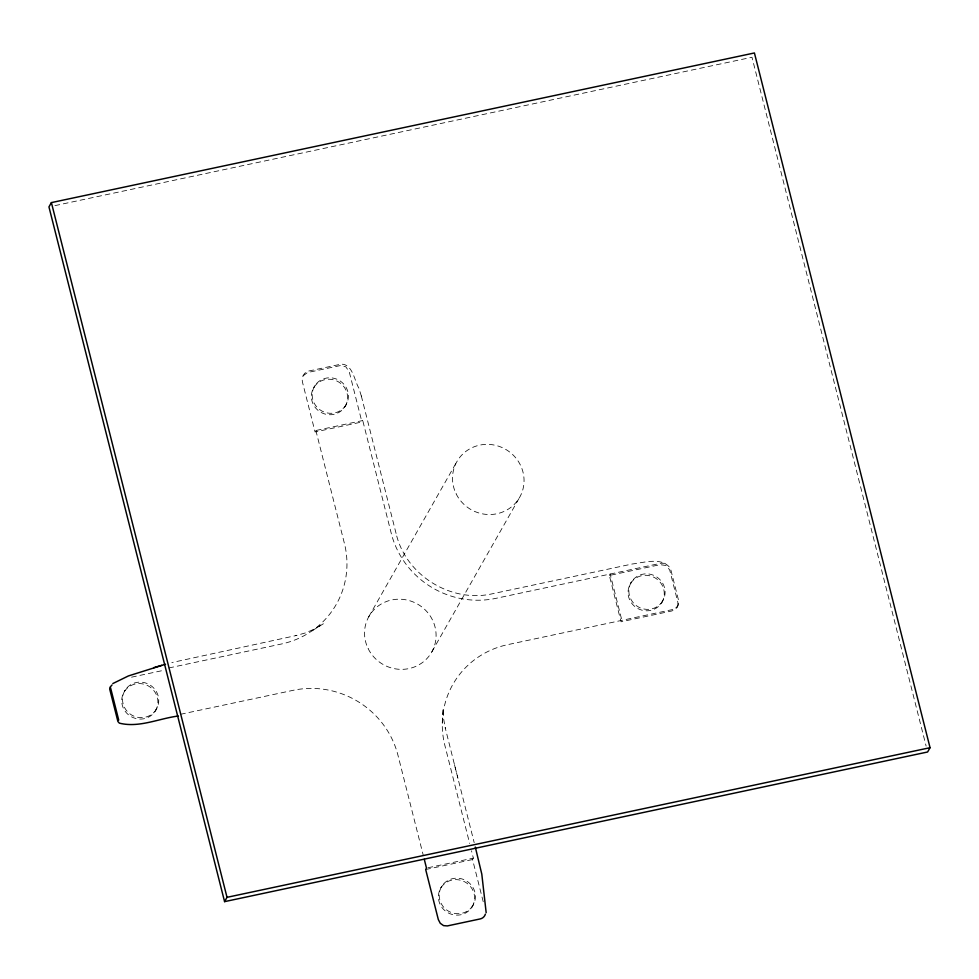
<?xml version="1.0" encoding="UTF-8"?>
<svg xmlns="http://www.w3.org/2000/svg" width="979" height="979" viewBox="0 0 979 979"><rect width="100%" height="100%" fill="white"/><g stroke="black" fill="none" stroke-linecap="round" stroke-linejoin="round"><path stroke-width="0.73" stroke-dasharray="4.89 3.67" d="M442.288 723.273L443.059 708.368L443.56 718.537L445.408 728.584L445.2 727.752L457.939 778.391M677.713 606.062L677.884 602.366L669.685 569.949L666.161 565.519L660.127 564.663L609.342 575.468L621.053 621.787L671.839 610.969L675.51 609.207L677.652 606.331L672.659 609.538L507.722 644.647A87.18 83.925 29.6 0 0 444.845 745.313L469.663 843.47M361.41 396.287L358.889 388.173C354.398 380.929 352.819 363.845 341.071 364.151L308.275 371.127C303.894 372.314 301.385 377.551 302.389 381.822L315.067 431.959L361.924 421.973L362.744 420.542L315.874 430.515L315.067 431.959M676.844 607.763L678.533 604.63L678.704 600.935L670.505 568.518C662.44 556.77 644.561 562.509 632.25 564.002L492.192 593.812C451.013 603.174 406.077 575.322 396.275 534.228M124.284 691.688L125.092 690.256M313.953 387.354L314.761 385.922M155.343 710.962A18.283 17.598 29.6 0 0 140.119 683.587A18.283 17.598 29.6 0 0 123.978 709.432A18.283 17.598 29.6 0 0 155.343 710.962L156.163 709.53A18.283 17.598 29.6 0 0 140.939 682.143A18.283 17.598 29.6 0 0 124.786 708.001A18.283 17.598 29.6 0 0 156.163 709.53M345.012 406.628A18.283 17.598 29.6 0 0 329.788 379.24A18.283 17.598 29.6 0 0 313.647 405.098A18.283 17.598 29.6 0 0 345.012 406.628L345.832 405.184A18.283 17.598 29.6 0 0 330.608 377.808A18.283 17.598 29.6 0 0 314.455 403.666A18.283 17.598 29.6 0 0 345.832 405.184M368.716 616.819L456.679 461.978M431.923 651.745L519.886 496.916M609.342 575.468L610.162 574.037L621.873 620.356L621.053 621.787M440.966 887.745L441.774 886.313M483.222 901.757L472.551 859.55L473.359 858.118L471.511 850.788M630.635 583.411L631.443 581.979M472.025 907.019A18.283 17.598 29.6 0 0 456.801 879.644A18.283 17.598 29.6 0 0 440.66 905.489A18.283 17.598 29.6 0 0 472.025 907.019L472.845 905.587A18.283 17.598 29.6 0 0 457.621 878.2A18.283 17.598 29.6 0 0 441.468 904.058A18.283 17.598 29.6 0 0 472.845 905.587M661.694 602.685A18.283 17.598 29.6 0 0 646.47 575.297A18.283 17.598 29.6 0 0 630.329 601.155A18.283 17.598 29.6 0 0 661.694 602.685L662.514 601.241A18.283 17.598 29.6 0 0 647.29 573.865A18.283 17.598 29.6 0 0 631.137 599.723A18.283 17.598 29.6 0 0 662.514 601.241M303.062 375.899L307.455 372.558L340.264 365.583L345.807 366.795L349.258 371.849L361.924 421.973M311.995 630.855L323.596 623.635L314.883 628.861L305.509 632.899L295.646 635.677L296.453 635.481L171.839 662.563M54.934 205.627L751.982 57.259L926.11 746.071M168.853 667.972L281.511 643.986A87.18 83.925 29.6 0 0 344.388 543.321L315.874 430.515M131.541 677.174L163.64 670.334M180.552 714.291L293.223 690.305A87.18 83.925 29.6 0 1 397.976 755.298L423.161 854.912M427.958 867.773L473.359 858.118M425.681 869.523L472.551 859.55M665.084 563.329L660.947 563.231L496.023 598.328A87.18 83.925 29.6 0 1 391.257 533.347L362.744 420.542M361.312 395.92L396.299 534.326M454.476 764.66L474.191 842.638M456.128 493.808A36.113 34.767 29.6 0 0 517.952 500A36.113 34.767 29.6 0 0 490.76 444.539A36.113 34.767 29.6 0 0 456.128 493.808M368.165 648.649A36.113 34.767 29.6 0 0 429.989 654.829A36.113 34.767 29.6 0 0 402.797 599.368A36.113 34.767 29.6 0 0 368.165 648.649"/><path stroke-width="1.47" d="M486.171 912.734L481.803 874.149L475.304 847.055M51.397 202.604L48.95 206.899L224.583 901.635L927.602 751.994L930.05 747.687L754.417 52.964L51.397 202.604L227.018 897.327L224.583 901.635M112.01 684.994L110.076 687.172L109.721 689.143L117.921 721.547L119.365 723.138C138.969 728.131 159.014 718.439 178.264 716.028M112.818 683.562L128.42 675.938L165.561 664.239M161.804 665.292L153.727 667.678M227.018 897.327L930.05 747.687M424.274 859.305L426.489 868.092L425.681 869.523L438.323 919.562L440.269 923.295L443.56 925.62L447.354 925.926L480.151 918.938A7.318 7.037 29.6 0 0 485.364 914.166M110.541 687.711L118.728 720.116"/></g></svg>
